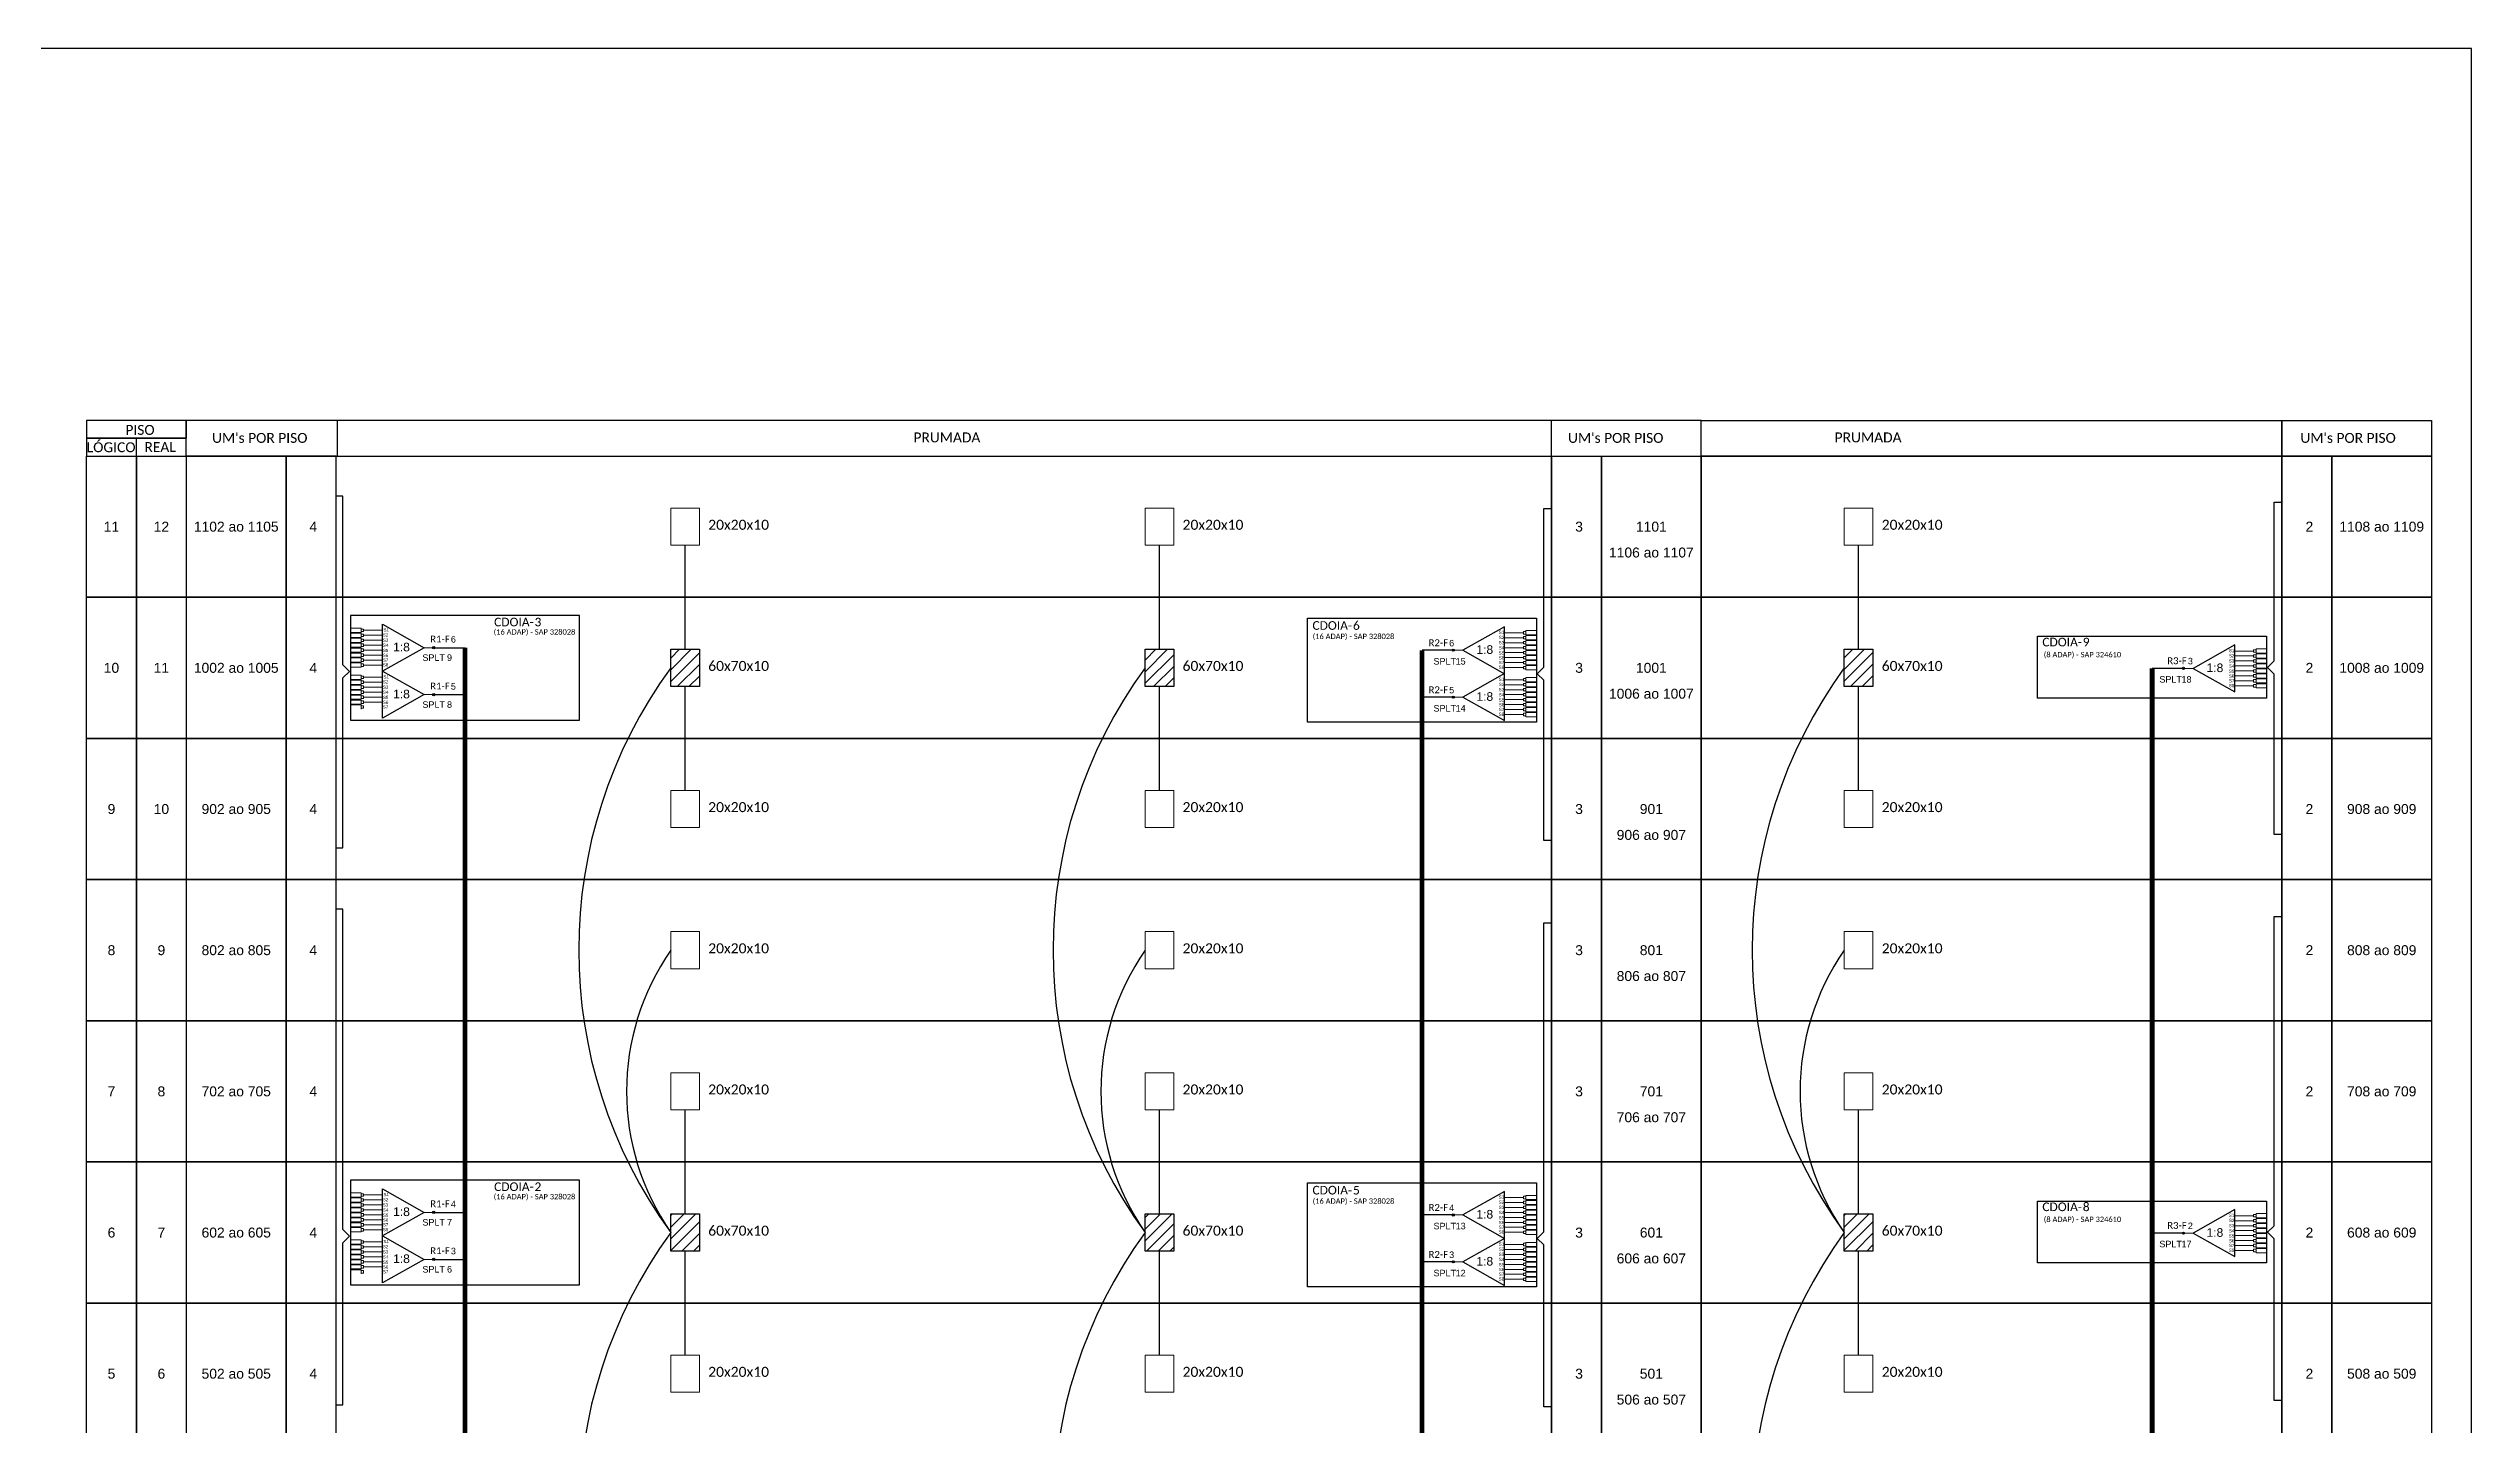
# Model space of a CAD drawing. Extents: x -89 to 749, y 705 to 1299.
# Drawn here: x 215 to 749, y 996 to 1299 of the extents above; entities that cross this region are included whole.
import ezdxf
from ezdxf.enums import TextEntityAlignment as Align

# ---------------------------------------------------------------- set-up
doc = ezdxf.new("R2010")
doc.units = 0
doc.styles.add('ARIAL', font='arial.ttf')
doc.styles.add('WMF-Calibri0', font='calibri.ttf')

# ---------------------------------------------------------------- blocks, each defined once
blk = doc.blocks.new('SPLT_1-8_SC-APC')
at = {"color": 1}
blk.add_lwpolyline([(-7.37, -2.1), (-17.04, -7.55), (-7.37, -13), (-7.37, -2.1)], dxfattribs=at)
at = {"color": 3, "lineweight": 0}
for points in [[(-2.99, -3.51), (-7.37, -3.51)], [(-7.37, -4.66), (-2.99, -4.66)], [(-2.41, -3.02), (-2.41, -4)], [(-2.41, -3.02), (0, -3.02)], [(-2.41, -4), (0, -4)], [(-2.41, -4.17), (-2.41, -5.16)], [(-2.41, -4.17), (0, -4.17)], [(-2.41, -5.16), (0, -5.16)], [(-2.41, -5.32), (-2.41, -6.31)], [(-2.41, -5.32), (0, -5.32)], [(-7.37, -5.82), (-2.99, -5.82)], [(-7.37, -6.97), (-2.99, -6.97)], [(-7.37, -8.12), (-2.99, -8.12)], [(-7.37, -9.28), (-2.99, -9.28)], [(-7.37, -10.43), (-2.99, -10.43)], [(-2.41, -6.31), (0, -6.31)], [(-2.41, -6.48), (-2.41, -7.46)], [(-2.41, -6.48), (0, -6.48)], [(-2.41, -7.46), (0, -7.46)], [(-2.41, -7.63), (-2.41, -8.62)], [(-2.41, -7.63), (0, -7.63)], [(-2.41, -8.62), (0, -8.62)], [(-2.41, -8.78), (-2.41, -9.77)], [(-2.41, -8.78), (0, -8.78)], [(-2.41, -9.77), (0, -9.77)], [(-2.41, -9.94), (-2.41, -10.92)], [(-2.41, -9.94), (0, -9.94)], [(-2.41, -10.92), (0, -10.92)], [(-2.41, -11.09), (-2.41, -12.08)], [(-2.41, -11.09), (0, -11.09)], [(-7.37, -11.58), (-2.99, -11.58)], [(-2.41, -12.08), (0, -12.08)]]:
    blk.add_lwpolyline(points, dxfattribs=at)
for points in [[(-2.99, -3.22), (-2.41, -3.22), (-2.41, -3.8), (-2.99, -3.8)], [(-2.99, -4.38), (-2.41, -4.38), (-2.41, -4.95), (-2.99, -4.95)], [(-2.99, -5.53), (-2.41, -5.53), (-2.41, -6.1), (-2.99, -6.1)], [(-2.99, -6.68), (-2.41, -6.68), (-2.41, -7.26), (-2.99, -7.26)], [(-2.99, -7.84), (-2.41, -7.84), (-2.41, -8.41), (-2.99, -8.41)], [(-2.99, -8.99), (-2.41, -8.99), (-2.41, -9.56), (-2.99, -9.56)], [(-2.99, -10.14), (-2.41, -10.14), (-2.41, -10.72), (-2.99, -10.72)], [(-2.99, -11.3), (-2.41, -11.3), (-2.41, -11.87), (-2.99, -11.87)]]:
    blk.add_lwpolyline(points, close=True, dxfattribs=at)
at = {"color": 1, "lineweight": 0}
blk.add_lwpolyline([(-17.04, -7.55), (-19.26, -7.55)], dxfattribs=at)
at = {"color": 1, "style": 'ARIAL'}
for s, height, p in [('S1', 0.75, (-8.74, -3.78)), ('S2', 0.75, (-8.74, -4.97)), ('S3', 0.75, (-8.74, -6.18)), ('1:8', 2, (-13.91, -8.4)), ('S4', 0.75, (-8.74, -7.36)), ('S5', 0.75, (-8.74, -8.57)), ('S6', 0.75, (-8.74, -9.69)), ('S7', 0.75, (-8.74, -10.78)), ('S8', 0.75, (-8.74, -11.9))]:
    blk.add_text(s, height=height, dxfattribs=at).set_placement(p)

msp = doc.modelspace()

# ---------------------------------------------------------------- hatches: boundary and pattern name
h = msp.add_hatch(color=3)
h.dxf.hatch_style = 1
edge = h.paths.add_edge_path()
edge.add_arc((300.29, 1166.99), 0.244, 0, 360)
h = msp.add_hatch()
h.set_pattern_fill('ANSI31', color=1, scale=0.57)
h.set_pattern_definition([(45, (-599.2098, 72.1975), (-1.2796865, 1.2796865), [])])
h.paths.add_polyline_path([(352.52, 909.6), (358.81, 909.6), (358.81, 917.79), (352.52, 917.79)])
h.paths.add_polyline_path([(463.31, 917.79), (457.02, 917.79), (457.02, 909.6), (463.31, 909.6)])
h.paths.add_polyline_path([(358.81, 1042.22), (352.52, 1042.22), (352.52, 1034.03), (358.81, 1034.03)])
h.paths.add_polyline_path([(463.31, 1042.22), (457.02, 1042.22), (457.02, 1034.03), (463.31, 1034.03)])
h.paths.add_polyline_path([(352.52, 1158.45), (358.81, 1158.45), (358.81, 1166.64), (352.52, 1166.64)])
h.paths.add_polyline_path([(463.31, 1166.64), (457.02, 1166.64), (457.02, 1158.45), (463.31, 1158.45)])
h.paths.add_polyline_path([(617.36, 1158.45), (617.36, 1166.64), (611.06, 1166.64), (611.06, 1158.45)])
h.paths.add_polyline_path([(617.36, 1034.03), (617.36, 1042.22), (611.06, 1042.22), (611.06, 1034.03)])
h.paths.add_polyline_path([(617.36, 909.6), (617.36, 917.79), (611.06, 917.79), (611.06, 909.6)])
h = msp.add_hatch(color=3)
h.dxf.hatch_style = 1
edge = h.paths.add_edge_path()
edge.add_arc((524.92, 1166.44), 0.244, 0, 360)
h = msp.add_hatch(color=3)
h.dxf.hatch_style = 1
edge = h.paths.add_edge_path()
edge.add_arc((685.78, 1162.42), 0.244, 0, 360)
h = msp.add_hatch(color=3)
h.dxf.hatch_style = 1
edge = h.paths.add_edge_path()
edge.add_arc((300.29, 1156.64), 0.244, 0, 360)
h = msp.add_hatch(color=3)
h.dxf.hatch_style = 1
edge = h.paths.add_edge_path()
edge.add_arc((524.92, 1156.09), 0.244, 0, 360)
h = msp.add_hatch(color=3)
h.dxf.hatch_style = 1
edge = h.paths.add_edge_path()
edge.add_arc((300.29, 1042.56), 0.244, 0, 360)
h = msp.add_hatch(color=3)
h.dxf.hatch_style = 1
edge = h.paths.add_edge_path()
edge.add_arc((524.92, 1042.01), 0.244, 0, 360)
h = msp.add_hatch(color=3)
h.dxf.hatch_style = 1
edge = h.paths.add_edge_path()
edge.add_arc((685.78, 1037.99), 0.244, 0, 360)
h = msp.add_hatch(color=3)
h.dxf.hatch_style = 1
edge = h.paths.add_edge_path()
edge.add_arc((300.29, 1032.21), 0.244, 0, 360)
h = msp.add_hatch(color=3)
h.dxf.hatch_style = 1
edge = h.paths.add_edge_path()
edge.add_arc((524.92, 1031.66), 0.244, 0, 360)

# ---------------------------------------------------------------- linework, layer by layer
for points in [[(-89.32, 705.02), (749.25, 705.02), (749.25, 1299.02), (-89.32, 1299.02), (-89.32, 705.02)], [(234.79, 1209.21), (234.79, 1213.12)], [(245.78, 1209.21), (579.54, 1209.21), (579.54, 1217.02), (245.78, 1217.02), (245.78, 1217.02), (245.78, 1213.12)], [(279.09, 1209.21), (279.09, 1217.02)], [(546.55, 1209.21), (546.55, 1217.02)]]:
    msp.add_lwpolyline(points)
for points in [[(223.8, 1213.12), (245.78, 1213.12), (245.78, 1217.02), (223.8, 1217.02)], [(223.8, 1209.21), (245.78, 1209.21), (245.78, 1213.12), (223.8, 1213.12)], [(579.54, 1217.02), (707.46, 1217.02), (707.46, 1209.21), (579.54, 1209.21)], [(707.46, 1217.02), (740.46, 1217.02), (740.46, 1209.21), (707.46, 1209.21)], [(223.8, 1209.21), (234.79, 1209.21), (234.79, 1178.1), (223.8, 1178.1)], [(234.79, 1209.21), (245.78, 1209.21), (245.78, 1178.1), (234.79, 1178.1)], [(267.77, 1209.21), (245.78, 1209.21), (245.78, 1178.1), (267.77, 1178.1)], [(278.77, 1209.21), (267.77, 1209.21), (267.77, 1178.1), (278.77, 1178.1)], [(278.77, 1209.21), (546.56, 1209.21), (546.56, 1178.1), (278.77, 1178.1)], [(546.56, 1209.21), (557.56, 1209.21), (557.56, 1178.1), (546.56, 1178.1)], [(557.56, 1209.21), (579.54, 1209.21), (579.54, 1178.1), (557.56, 1178.1)], [(579.54, 1209.21), (707.47, 1209.21), (707.47, 1178.1), (579.54, 1178.1)], [(707.47, 1209.21), (718.47, 1209.21), (718.47, 1178.1), (707.47, 1178.1)], [(718.47, 1209.21), (740.46, 1209.21), (740.46, 1178.1), (718.47, 1178.1)], [(223.8, 1178.1), (234.79, 1178.1), (234.79, 1147), (223.8, 1147)], [(234.79, 1178.1), (245.78, 1178.1), (245.78, 1147), (234.79, 1147)], [(267.77, 1178.1), (245.78, 1178.1), (245.78, 1147), (267.77, 1147)], [(278.77, 1178.1), (267.77, 1178.1), (267.77, 1147), (278.77, 1147)], [(278.77, 1178.1), (546.56, 1178.1), (546.56, 1147), (278.77, 1147)], [(546.56, 1178.1), (557.56, 1178.1), (557.56, 1147), (546.56, 1147)], [(557.56, 1178.1), (579.54, 1178.1), (579.54, 1147), (557.56, 1147)], [(579.54, 1178.1), (707.47, 1178.1), (707.47, 1147), (579.54, 1147)], [(707.47, 1178.1), (718.47, 1178.1), (718.47, 1147), (707.47, 1147)], [(718.47, 1178.1), (740.46, 1178.1), (740.46, 1147), (718.47, 1147)], [(223.8, 1147), (234.79, 1147), (234.79, 1115.89), (223.8, 1115.89)], [(234.79, 1147), (245.78, 1147), (245.78, 1115.89), (234.79, 1115.89)], [(267.77, 1147), (245.78, 1147), (245.78, 1115.89), (267.77, 1115.89)], [(278.77, 1147), (267.77, 1147), (267.77, 1115.89), (278.77, 1115.89)], [(278.77, 1147), (546.56, 1147), (546.56, 1115.89), (278.77, 1115.89)], [(546.56, 1147), (557.56, 1147), (557.56, 1115.89), (546.56, 1115.89)], [(557.56, 1147), (579.54, 1147), (579.54, 1115.89), (557.56, 1115.89)], [(579.54, 1147), (707.47, 1147), (707.47, 1115.89), (579.54, 1115.89)], [(707.47, 1147), (718.47, 1147), (718.47, 1115.89), (707.47, 1115.89)], [(718.47, 1147), (740.46, 1147), (740.46, 1115.89), (718.47, 1115.89)], [(223.8, 1115.89), (234.79, 1115.89), (234.79, 1084.78), (223.8, 1084.78)], [(234.79, 1115.89), (245.78, 1115.89), (245.78, 1084.78), (234.79, 1084.78)], [(267.77, 1115.89), (245.78, 1115.89), (245.78, 1084.78), (267.77, 1084.78)], [(278.77, 1115.89), (267.77, 1115.89), (267.77, 1084.78), (278.77, 1084.78)], [(278.77, 1115.89), (546.56, 1115.89), (546.56, 1084.78), (278.77, 1084.78)], [(546.56, 1115.89), (557.56, 1115.89), (557.56, 1084.78), (546.56, 1084.78)], [(557.56, 1115.89), (579.54, 1115.89), (579.54, 1084.78), (557.56, 1084.78)], [(579.54, 1115.89), (707.47, 1115.89), (707.47, 1084.78), (579.54, 1084.78)], [(707.47, 1115.89), (718.47, 1115.89), (718.47, 1084.78), (707.47, 1084.78)], [(718.47, 1115.89), (740.46, 1115.89), (740.46, 1084.78), (718.47, 1084.78)], [(223.8, 1084.78), (234.79, 1084.78), (234.79, 1053.68), (223.8, 1053.68)], [(234.79, 1084.78), (245.78, 1084.78), (245.78, 1053.68), (234.79, 1053.68)], [(267.77, 1084.78), (245.78, 1084.78), (245.78, 1053.68), (267.77, 1053.68)], [(278.77, 1084.78), (267.77, 1084.78), (267.77, 1053.68), (278.77, 1053.68)], [(278.77, 1084.78), (546.56, 1084.78), (546.56, 1053.68), (278.77, 1053.68)], [(546.56, 1084.78), (557.56, 1084.78), (557.56, 1053.68), (546.56, 1053.68)], [(557.56, 1084.78), (579.54, 1084.78), (579.54, 1053.68), (557.56, 1053.68)], [(579.54, 1084.78), (707.47, 1084.78), (707.47, 1053.68), (579.54, 1053.68)], [(707.47, 1084.78), (718.47, 1084.78), (718.47, 1053.68), (707.47, 1053.68)], [(718.47, 1084.78), (740.46, 1084.78), (740.46, 1053.68), (718.47, 1053.68)], [(223.8, 1053.68), (234.79, 1053.68), (234.79, 1022.57), (223.8, 1022.57)], [(234.79, 1053.68), (245.78, 1053.68), (245.78, 1022.57), (234.79, 1022.57)], [(267.77, 1053.68), (245.78, 1053.68), (245.78, 1022.57), (267.77, 1022.57)], [(278.77, 1053.68), (267.77, 1053.68), (267.77, 1022.57), (278.77, 1022.57)], [(278.77, 1053.68), (546.56, 1053.68), (546.56, 1022.57), (278.77, 1022.57)], [(546.56, 1053.68), (557.56, 1053.68), (557.56, 1022.57), (546.56, 1022.57)], [(557.56, 1053.68), (579.54, 1053.68), (579.54, 1022.57), (557.56, 1022.57)], [(579.54, 1053.68), (707.47, 1053.68), (707.47, 1022.57), (579.54, 1022.57)], [(707.47, 1053.68), (718.47, 1053.68), (718.47, 1022.57), (707.47, 1022.57)], [(718.47, 1053.68), (740.46, 1053.68), (740.46, 1022.57), (718.47, 1022.57)], [(223.8, 1022.57), (234.79, 1022.57), (234.79, 991.46), (223.8, 991.46)], [(234.79, 1022.57), (245.78, 1022.57), (245.78, 991.46), (234.79, 991.46)], [(267.77, 1022.57), (245.78, 1022.57), (245.78, 991.46), (267.77, 991.46)], [(278.77, 1022.57), (267.77, 1022.57), (267.77, 991.46), (278.77, 991.46)], [(278.77, 1022.57), (546.56, 1022.57), (546.56, 991.46), (278.77, 991.46)], [(546.56, 1022.57), (557.56, 1022.57), (557.56, 991.46), (546.56, 991.46)], [(557.56, 1022.57), (579.54, 1022.57), (579.54, 991.46), (557.56, 991.46)], [(579.54, 1022.57), (707.47, 1022.57), (707.47, 991.46), (579.54, 991.46)], [(707.47, 1022.57), (718.47, 1022.57), (718.47, 991.46), (707.47, 991.46)], [(718.47, 1022.57), (740.46, 1022.57), (740.46, 991.46), (718.47, 991.46)]]:
    msp.add_lwpolyline(points, close=True)
at = {"color": 3}
for points in [[(278.68, 1122.88), (280.25, 1122.88), (280.25, 1160.32), (281.74, 1161.75), (280.25, 1163.18), (280.25, 1200.41), (278.69, 1200.41)], [(546.42, 1124.47), (544.85, 1124.47), (544.84, 1159.82), (543.36, 1161.26), (544.84, 1162.69), (544.84, 1197.69), (546.41, 1197.69)], [(707.36, 1125.84), (705.79, 1125.84), (705.79, 1161.19), (704.3, 1162.62), (705.79, 1164.06), (705.79, 1199.06), (707.36, 1199.06)], [(355.66, 1166.64), (355.66, 1189.56)], [(460.17, 1166.64), (460.17, 1189.56)], [(614.21, 1166.64), (614.21, 1189.56)], [(355.66, 1135.54), (355.66, 1158.45)], [(460.17, 1135.54), (460.17, 1158.45)], [(614.21, 1135.54), (614.21, 1158.45)], [(278.68, 1000.19), (280.25, 1000.19), (280.25, 1035.89), (281.74, 1037.32), (280.25, 1038.76), (280.25, 1109.35), (278.69, 1109.35)], [(546.42, 999.73), (544.85, 999.73), (544.84, 1035.4), (543.36, 1036.83), (544.84, 1038.26), (544.84, 1106.39), (546.41, 1106.39)], [(707.36, 1001.1), (705.79, 1001.1), (705.79, 1036.76), (704.3, 1038.2), (705.79, 1039.63), (705.79, 1107.76), (707.36, 1107.76)], [(355.66, 1042.22), (355.66, 1065.14)], [(460.17, 1042.22), (460.17, 1065.14)], [(614.21, 1042.22), (614.21, 1065.14)], [(355.66, 1011.11), (355.66, 1034.03)], [(460.17, 1011.11), (460.17, 1034.03)], [(614.21, 1011.11), (614.21, 1034.03)]]:
    msp.add_lwpolyline(points, dxfattribs=at)
at = {"color": 0, "lineweight": 0}
for points in [[(352.52, 1197.75), (358.81, 1197.75), (358.81, 1189.56), (352.52, 1189.56)], [(457.02, 1197.75), (463.31, 1197.75), (463.31, 1189.56), (457.02, 1189.56)], [(611.06, 1197.75), (617.36, 1197.75), (617.36, 1189.56), (611.06, 1189.56)], [(352.52, 1135.54), (358.81, 1135.54), (358.81, 1127.35), (352.52, 1127.35)], [(457.02, 1135.54), (463.31, 1135.54), (463.31, 1127.35), (457.02, 1127.35)], [(611.06, 1135.54), (617.36, 1135.54), (617.36, 1127.35), (611.06, 1127.35)], [(352.52, 1104.43), (358.81, 1104.43), (358.81, 1096.24), (352.52, 1096.24)], [(457.02, 1104.43), (463.31, 1104.43), (463.31, 1096.24), (457.02, 1096.24)], [(611.06, 1104.43), (617.36, 1104.43), (617.36, 1096.24), (611.06, 1096.24)], [(352.52, 1073.32), (358.81, 1073.32), (358.81, 1065.14), (352.52, 1065.14)], [(457.02, 1073.32), (463.31, 1073.32), (463.31, 1065.14), (457.02, 1065.14)], [(611.06, 1073.32), (617.36, 1073.32), (617.36, 1065.14), (611.06, 1065.14)], [(352.52, 1011.11), (358.81, 1011.11), (358.81, 1002.92), (352.52, 1002.92)], [(457.02, 1011.11), (463.31, 1011.11), (463.31, 1002.92), (457.02, 1002.92)], [(611.06, 1011.11), (617.36, 1011.11), (617.36, 1002.92), (611.06, 1002.92)]]:
    msp.add_lwpolyline(points, close=True, dxfattribs=at)
at = {"color": 1}
for points in [[(332.43, 1174.06), (281.96, 1174.06), (281.96, 1151), (332.43, 1151)], [(492.78, 1173.52), (543.25, 1173.52), (543.25, 1150.57), (492.78, 1150.57)], [(653.64, 1169.5), (704.11, 1169.5), (704.11, 1155.89), (653.64, 1155.89)], [(352.52, 1166.64), (358.81, 1166.64), (358.81, 1158.45), (352.52, 1158.45)], [(457.02, 1166.64), (463.31, 1166.64), (463.31, 1158.45), (457.02, 1158.45)], [(611.06, 1166.64), (617.36, 1166.64), (617.36, 1158.45), (611.06, 1158.45)], [(332.43, 1049.64), (281.96, 1049.64), (281.96, 1026.58), (332.43, 1026.58)], [(492.78, 1049.09), (543.25, 1049.09), (543.25, 1026.15), (492.78, 1026.15)], [(352.52, 1042.22), (358.81, 1042.22), (358.81, 1034.03), (352.52, 1034.03)], [(457.02, 1042.22), (463.31, 1042.22), (463.31, 1034.03), (457.02, 1034.03)], [(611.06, 1042.22), (617.36, 1042.22), (617.36, 1034.03), (611.06, 1034.03)], [(653.64, 1045.07), (704.11, 1045.07), (704.11, 1031.47), (653.64, 1031.47)]]:
    msp.add_lwpolyline(points, close=True, dxfattribs=at)
at = {"color": 3, "lineweight": 0}
for points in [[(284.28, 1171.29), (281.99, 1171.29)], [(284.28, 1170.35), (281.99, 1170.35)], [(284.28, 1170.19), (281.99, 1170.19)], [(284.28, 1169.26), (281.99, 1169.26)], [(284.28, 1171.29), (284.28, 1170.35)], [(284.28, 1170.19), (284.28, 1169.26)], [(284.83, 1170.82), (288.99, 1170.82)], [(288.99, 1169.73), (284.83, 1169.73)], [(284.28, 1169.1), (281.99, 1169.1)], [(284.28, 1168.16), (281.99, 1168.16)], [(284.28, 1168), (281.99, 1168)], [(284.28, 1167.07), (281.99, 1167.07)], [(284.28, 1166.91), (281.99, 1166.91)], [(284.28, 1165.97), (281.99, 1165.97)], [(284.28, 1165.81), (281.99, 1165.81)], [(284.28, 1164.88), (281.99, 1164.88)], [(284.28, 1164.72), (281.99, 1164.72)], [(284.28, 1163.78), (281.99, 1163.78)], [(284.28, 1169.1), (284.28, 1168.16)], [(284.28, 1168), (284.28, 1167.07)], [(284.28, 1166.91), (284.28, 1165.97)], [(284.28, 1165.81), (284.28, 1164.88)], [(284.28, 1164.72), (284.28, 1163.78)], [(288.99, 1168.63), (284.83, 1168.63)], [(288.99, 1167.54), (284.83, 1167.54)], [(288.99, 1166.44), (284.83, 1166.44)], [(288.99, 1165.34), (284.83, 1165.34)], [(288.99, 1164.25), (284.83, 1164.25)], [(284.28, 1163.62), (281.99, 1163.62)], [(284.28, 1162.69), (281.99, 1162.69)], [(284.28, 1160.94), (281.99, 1160.94)], [(284.28, 1160), (281.99, 1160)], [(284.28, 1159.84), (281.99, 1159.84)], [(284.28, 1158.91), (281.99, 1158.91)], [(284.28, 1158.75), (281.99, 1158.75)], [(284.28, 1163.62), (284.28, 1162.69)], [(284.28, 1160.94), (284.28, 1160)], [(284.28, 1159.84), (284.28, 1158.91)], [(284.28, 1158.75), (284.28, 1157.81)], [(288.99, 1163.15), (284.83, 1163.15)], [(284.83, 1160.47), (288.99, 1160.47)], [(288.99, 1159.37), (284.83, 1159.37)], [(284.28, 1157.81), (281.99, 1157.81)], [(284.28, 1157.65), (281.99, 1157.65)], [(284.28, 1156.71), (281.99, 1156.71)], [(284.28, 1156.56), (281.99, 1156.56)], [(284.28, 1155.62), (281.99, 1155.62)], [(284.28, 1155.46), (281.99, 1155.46)], [(284.28, 1154.52), (281.99, 1154.52)], [(284.28, 1154.37), (281.99, 1154.37)], [(284.28, 1157.65), (284.28, 1156.71)], [(284.28, 1156.56), (284.28, 1155.62)], [(284.28, 1155.46), (284.28, 1154.52)], [(284.28, 1154.37), (284.28, 1153.43)], [(288.99, 1158.28), (284.83, 1158.28)], [(288.99, 1157.18), (284.83, 1157.18)], [(288.99, 1156.09), (284.83, 1156.09)], [(288.99, 1154.99), (284.83, 1154.99)], [(284.28, 1046.86), (281.99, 1046.86)], [(284.28, 1046.86), (284.28, 1045.93)], [(284.83, 1046.4), (288.99, 1046.4)], [(284.28, 1045.93), (281.99, 1045.93)], [(284.28, 1045.77), (281.99, 1045.77)], [(284.28, 1044.83), (281.99, 1044.83)], [(284.28, 1044.67), (281.99, 1044.67)], [(284.28, 1043.74), (281.99, 1043.74)], [(284.28, 1043.58), (281.99, 1043.58)], [(284.28, 1042.64), (281.99, 1042.64)], [(284.28, 1042.48), (281.99, 1042.48)], [(284.28, 1041.54), (281.99, 1041.54)], [(284.28, 1041.39), (281.99, 1041.39)], [(284.28, 1045.77), (284.28, 1044.83)], [(284.28, 1044.67), (284.28, 1043.74)], [(284.28, 1043.58), (284.28, 1042.64)], [(284.28, 1042.48), (284.28, 1041.54)], [(284.28, 1041.39), (284.28, 1040.45)], [(288.99, 1045.3), (284.83, 1045.3)], [(288.99, 1044.2), (284.83, 1044.2)], [(288.99, 1043.11), (284.83, 1043.11)], [(288.99, 1042.01), (284.83, 1042.01)], [(284.28, 1040.45), (281.99, 1040.45)], [(284.28, 1040.29), (281.99, 1040.29)], [(284.28, 1039.35), (281.99, 1039.35)], [(284.28, 1039.2), (281.99, 1039.2)], [(284.28, 1038.26), (281.99, 1038.26)], [(284.28, 1036.51), (281.99, 1036.51)], [(284.28, 1040.29), (284.28, 1039.35)], [(284.28, 1039.2), (284.28, 1038.26)], [(284.28, 1036.51), (284.28, 1035.57)], [(288.99, 1040.92), (284.83, 1040.92)], [(288.99, 1039.82), (284.83, 1039.82)], [(288.99, 1038.73), (284.83, 1038.73)], [(284.83, 1036.04), (288.99, 1036.04)], [(284.28, 1035.57), (281.99, 1035.57)], [(284.28, 1035.42), (281.99, 1035.42)], [(284.28, 1034.48), (281.99, 1034.48)], [(284.28, 1034.32), (281.99, 1034.32)], [(284.28, 1033.38), (281.99, 1033.38)], [(284.28, 1033.23), (281.99, 1033.23)], [(284.28, 1032.29), (281.99, 1032.29)], [(284.28, 1032.13), (281.99, 1032.13)], [(284.28, 1031.19), (281.99, 1031.19)], [(284.28, 1031.03), (281.99, 1031.03)], [(284.28, 1035.42), (284.28, 1034.48)], [(284.28, 1034.32), (284.28, 1033.38)], [(284.28, 1033.23), (284.28, 1032.29)], [(284.28, 1032.13), (284.28, 1031.19)], [(284.28, 1031.03), (284.28, 1030.1)], [(288.99, 1034.95), (284.83, 1034.95)], [(288.99, 1033.85), (284.83, 1033.85)], [(288.99, 1032.76), (284.83, 1032.76)], [(288.99, 1031.66), (284.83, 1031.66)], [(288.99, 1030.57), (284.83, 1030.57)], [(284.28, 1030.1), (281.99, 1030.1)], [(284.28, 1029.94), (281.99, 1029.94)], [(284.28, 1029.94), (284.28, 1029)]]:
    msp.add_lwpolyline(points, dxfattribs=at)
for points in [[(284.83, 1171.09), (284.28, 1171.09), (284.28, 1170.55), (284.83, 1170.55)], [(284.83, 1170), (284.28, 1170), (284.28, 1169.45), (284.83, 1169.45)], [(284.83, 1168.9), (284.28, 1168.9), (284.28, 1168.36), (284.83, 1168.36)], [(284.83, 1167.81), (284.28, 1167.81), (284.28, 1167.26), (284.83, 1167.26)], [(284.83, 1166.71), (284.28, 1166.71), (284.28, 1166.17), (284.83, 1166.17)], [(284.83, 1165.62), (284.28, 1165.62), (284.28, 1165.07), (284.83, 1165.07)], [(284.83, 1164.52), (284.28, 1164.52), (284.28, 1163.98), (284.83, 1163.98)], [(284.83, 1163.43), (284.28, 1163.43), (284.28, 1162.88), (284.83, 1162.88)], [(284.83, 1160.74), (284.28, 1160.74), (284.28, 1160.2), (284.83, 1160.2)], [(284.83, 1159.65), (284.28, 1159.65), (284.28, 1159.1), (284.83, 1159.1)], [(284.83, 1158.55), (284.28, 1158.55), (284.28, 1158.01), (284.83, 1158.01)], [(284.83, 1157.46), (284.28, 1157.46), (284.28, 1156.91), (284.83, 1156.91)], [(284.83, 1156.36), (284.28, 1156.36), (284.28, 1155.82), (284.83, 1155.82)], [(284.83, 1155.26), (284.28, 1155.26), (284.28, 1154.72), (284.83, 1154.72)], [(284.83, 1154.17), (284.28, 1154.17), (284.28, 1153.63), (284.83, 1153.63)], [(284.83, 1046.67), (284.28, 1046.67), (284.28, 1046.12), (284.83, 1046.12)], [(284.83, 1045.57), (284.28, 1045.57), (284.28, 1045.03), (284.83, 1045.03)], [(284.83, 1044.48), (284.28, 1044.48), (284.28, 1043.93), (284.83, 1043.93)], [(284.83, 1043.38), (284.28, 1043.38), (284.28, 1042.84), (284.83, 1042.84)], [(284.83, 1042.29), (284.28, 1042.29), (284.28, 1041.74), (284.83, 1041.74)], [(284.83, 1041.19), (284.28, 1041.19), (284.28, 1040.65), (284.83, 1040.65)], [(284.83, 1040.09), (284.28, 1040.09), (284.28, 1039.55), (284.83, 1039.55)], [(284.83, 1039), (284.28, 1039), (284.28, 1038.46), (284.83, 1038.46)], [(284.83, 1036.32), (284.28, 1036.32), (284.28, 1035.77), (284.83, 1035.77)], [(284.83, 1035.22), (284.28, 1035.22), (284.28, 1034.68), (284.83, 1034.68)], [(284.83, 1034.12), (284.28, 1034.12), (284.28, 1033.58), (284.83, 1033.58)], [(284.83, 1033.03), (284.28, 1033.03), (284.28, 1032.48), (284.83, 1032.48)], [(284.83, 1031.93), (284.28, 1031.93), (284.28, 1031.39), (284.83, 1031.39)], [(284.83, 1030.84), (284.28, 1030.84), (284.28, 1030.29), (284.83, 1030.29)], [(284.83, 1029.74), (284.28, 1029.74), (284.28, 1029.2), (284.83, 1029.2)]]:
    msp.add_lwpolyline(points, close=True, dxfattribs=at)
at = {"color": 1}
for points in [[(288.99, 1172.16), (298.17, 1166.99), (288.99, 1161.81), (288.99, 1172.16)], [(288.99, 1161.81), (298.17, 1156.64), (288.99, 1151.46), (288.99, 1161.81)], [(288.99, 1047.74), (298.17, 1042.56), (288.99, 1037.38), (288.99, 1047.74)], [(288.99, 1037.38), (298.17, 1032.21), (288.99, 1027.03), (288.99, 1037.38)]]:
    msp.add_lwpolyline(points, dxfattribs=at)
at = {"color": 1, "lineweight": 0}
for points in [[(298.17, 1166.99), (300.29, 1166.99)], [(298.17, 1156.64), (300.29, 1156.64)], [(298.17, 1042.56), (300.29, 1042.56)], [(298.17, 1032.21), (300.29, 1032.21)]]:
    msp.add_lwpolyline(points, dxfattribs=at)
at = {"color": 5}
for points in [[(300.29, 1166.99), (307.18, 1166.99)], [(300.29, 1156.64), (307.18, 1156.64)], [(300.29, 1042.56), (307.18, 1042.56)], [(300.29, 1032.21), (307.18, 1032.21)]]:
    msp.add_lwpolyline(points, dxfattribs=at)
at = {"color": 5, "const_width": 1.04}
msp.add_lwpolyline([(307.18, 1166.99), (307.18, 880.94), (438.01, 880.94), (438.01, 811.42)], dxfattribs=at)
at = {"color": 6, "const_width": 1.04}
msp.add_lwpolyline([(518.03, 1166.44), (518.03, 894.6), (520.34, 896.33), (520.34, 888.81), (518.03, 890.54), (518.03, 835.3), (448.49, 835.3), (448.49, 811.42)], dxfattribs=at)
at = {"color": 6}
for points in [[(524.92, 1166.44), (518.03, 1166.44)], [(524.92, 1156.09), (518.03, 1156.09)], [(524.92, 1042.01), (518.03, 1042.01)], [(524.92, 1031.66), (518.03, 1031.66)]]:
    msp.add_lwpolyline(points, dxfattribs=at)
at = {"color": 30, "const_width": 1.04}
msp.add_lwpolyline([(678.89, 1162.42), (678.89, 882.59), (548.09, 882.59), (548.09, 826.54), (456.55, 826.54), (456.55, 811.42)], dxfattribs=at)
at = {"color": 30}
for points in [[(685.78, 1162.42), (678.89, 1162.42)], [(685.78, 1037.99), (678.89, 1037.99)]]:
    msp.add_lwpolyline(points, dxfattribs=at)
at = {"color": 3}
for centre in [(300.29, 1166.99), (524.92, 1166.44), (685.78, 1162.42), (300.29, 1156.64), (524.92, 1156.09), (300.29, 1042.56), (524.92, 1042.01), (685.78, 1037.99), (300.29, 1032.21), (524.92, 1031.66)]:
    msp.add_circle(centre, 0.244, dxfattribs=at)
for centre, radius, start, end in [((437.74, 1100.34), 105.51, 143.8696, 216.1304), ((542.24, 1100.34), 105.51, 143.8696, 216.1304), ((696.28, 1100.34), 105.51, 143.8696, 216.1304), ((397.25, 1069.23), 54.48, 145.1836, 214.8164), ((501.75, 1069.23), 54.48, 145.1836, 214.8164), ((655.79, 1069.23), 54.48, 145.1836, 214.8164), ((437.74, 975.91), 105.51, 143.8696, 216.1304), ((542.24, 975.91), 105.51, 143.8696, 216.1304), ((696.28, 975.91), 105.51, 143.8696, 216.1304)]:
    msp.add_arc(centre, radius, start, end, dxfattribs=at)

# ---------------------------------------------------------------- block references
at = {"color": 3, "xscale": 0.95, "yscale": 0.95, "zscale": 0.95}
for p in [(543.22, 1173.61), (704.08, 1169.59), (543.22, 1163.26), (543.22, 1049.18), (704.08, 1045.16), (543.22, 1038.83)]:
    msp.add_blockref('SPLT_1-8_SC-APC', p, dxfattribs=at)

# ---------------------------------------------------------------- texts
at = {"style": 'WMF-Calibri0'}
for s, height, p in [('  LÓGICO', 2.185, (222.29, 1210.06)), ('     PISO', 2.185, (228.51, 1213.88)), ('    REAL', 2.185, (233.47, 1210.11)), ("UM's POR PISO", 2.185, (251.45, 1212.12)), ('PRUMADA', 2.185, (405.98, 1212.23)), ("UM's POR PISO", 2.185, (550.19, 1212.12)), ('PRUMADA', 2.185, (608.93, 1212.23)), ("UM's POR PISO", 2.185, (711.54, 1212.12)), ('20x20x10', 2.201, (360.76, 1192.97)), ('20x20x10', 2.201, (465.27, 1192.97)), ('20x20x10', 2.201, (619.31, 1192.97)), ('20x20x10', 2.201, (360.76, 1130.76)), ('20x20x10', 2.201, (465.27, 1130.76)), ('20x20x10', 2.201, (619.31, 1130.76)), ('20x20x10', 2.201, (360.76, 1099.65)), ('20x20x10', 2.201, (465.27, 1099.65)), ('20x20x10', 2.201, (619.31, 1099.65)), ('20x20x10', 2.201, (360.76, 1068.55)), ('20x20x10', 2.201, (465.27, 1068.55)), ('20x20x10', 2.201, (619.31, 1068.55)), ('20x20x10', 2.201, (360.76, 1006.33)), ('20x20x10', 2.201, (465.27, 1006.33)), ('20x20x10', 2.201, (619.31, 1006.33))]:
    msp.add_text(s, height=height, dxfattribs=at).set_placement(p)
at = {"style": 'ARIAL'}
for s, height, p in [('11', 2.185, (229.29, 1193.66)), ('12', 2.185, (240.29, 1193.66)), ('1102 ao 1105', 2.185, (256.78, 1193.66)), ('4', 2.19, (273.76, 1193.66)), ('3', 2.19, (552.62, 1193.66)), ('1101', 2.185, (568.55, 1193.66)), ('2', 2.19, (713.53, 1193.66)), ('1108 ao 1109', 2.185, (729.46, 1193.66)), ('1106 ao 1107', 2.185, (568.55, 1187.96)), ('10', 2.185, (229.29, 1162.55)), ('11', 2.185, (240.29, 1162.55)), ('1002 ao 1005', 2.185, (256.78, 1162.55)), ('4', 2.19, (273.76, 1162.55)), ('3', 2.19, (552.62, 1162.55)), ('1001', 2.185, (568.55, 1162.55)), ('2', 2.19, (713.53, 1162.55)), ('1008 ao 1009', 2.185, (729.46, 1162.55)), ('1006 ao 1007', 2.185, (568.55, 1156.85)), ('9', 2.19, (229.29, 1131.44)), ('10', 2.185, (240.29, 1131.44)), ('902 ao 905', 2.185, (256.78, 1131.44)), ('4', 2.19, (273.76, 1131.44)), ('3', 2.19, (552.62, 1131.44)), ('901', 2.185, (568.55, 1131.44)), ('2', 2.19, (713.53, 1131.44)), ('908 ao 909', 2.185, (729.46, 1131.44)), ('906 ao 907', 2.185, (568.55, 1125.74)), ('8', 2.19, (229.29, 1100.34)), ('9', 2.19, (240.29, 1100.34)), ('802 ao 805', 2.185, (256.78, 1100.34)), ('4', 2.19, (273.76, 1100.34)), ('3', 2.19, (552.62, 1100.34)), ('801', 2.185, (568.55, 1100.34)), ('2', 2.19, (713.53, 1100.34)), ('808 ao 809', 2.185, (729.46, 1100.34)), ('806 ao 807', 2.185, (568.55, 1094.64)), ('7', 2.19, (229.29, 1069.23)), ('8', 2.19, (240.29, 1069.23)), ('702 ao 705', 2.185, (256.78, 1069.23)), ('4', 2.19, (273.76, 1069.23)), ('3', 2.19, (552.62, 1069.23)), ('701', 2.185, (568.55, 1069.23)), ('2', 2.19, (713.53, 1069.23)), ('708 ao 709', 2.185, (729.46, 1069.23)), ('706 ao 707', 2.185, (568.55, 1063.53)), ('6', 2.19, (229.29, 1038.12)), ('7', 2.19, (240.29, 1038.12)), ('602 ao 605', 2.185, (256.78, 1038.12)), ('4', 2.19, (273.76, 1038.12)), ('3', 2.19, (552.62, 1038.12)), ('601', 2.185, (568.55, 1038.12)), ('2', 2.19, (713.53, 1038.12)), ('608 ao 609', 2.185, (729.46, 1038.12)), ('606 ao 607', 2.185, (568.55, 1032.42)), ('5', 2.19, (229.29, 1007.02)), ('6', 2.19, (240.29, 1007.02)), ('502 ao 505', 2.185, (256.78, 1007.02)), ('4', 2.19, (273.76, 1007.02)), ('3', 2.19, (552.62, 1007.02)), ('501', 2.185, (568.55, 1007.02)), ('2', 2.19, (713.53, 1007.02)), ('508 ao 509', 2.185, (729.46, 1007.02)), ('506 ao 507', 2.185, (568.55, 1001.32))]:
    msp.add_text(s, height=height, dxfattribs=at).set_placement(p, align=Align.MIDDLE_CENTER)
at = {"color": 1}
for s, height, style, p in [('S2', 0.712, 'ARIAL', (289.08, 1169.44)), ('S1', 0.712, 'ARIAL', (289.21, 1170.57)), ('CDOIA-', 1.9, 'WMF-Calibri0', (313.59, 1171.69)), ('3', 1.9, 'WMF-Calibri0', (322.5, 1171.69)), ('CDOIA-', 1.9, 'WMF-Calibri0', (493.89, 1170.93)), ('6', 1.9, 'WMF-Calibri0', (502.81, 1170.93)), ('CDOIA-', 1.9, 'WMF-Calibri0', (654.69, 1167.27)), ('S5', 0.712, 'ARIAL', (289.07, 1166.02)), ('S3', 0.712, 'ARIAL', (289.07, 1168.29)), ('S4', 0.712, 'ARIAL', (289.08, 1167.17)), ('S6', 0.712, 'ARIAL', (289.07, 1164.95)), ('S7', 0.712, 'ARIAL', (289.07, 1163.91)), ('1:8', 1.9, 'ARIAL', (291.34, 1166.18)), ('60x70x10', 2.201, 'WMF-Calibri0', (360.76, 1161.87)), ('60x70x10', 2.201, 'WMF-Calibri0', (465.27, 1161.87)), ('60x70x10', 2.201, 'WMF-Calibri0', (619.31, 1161.87)), ('S8', 0.712, 'ARIAL', (289.07, 1162.85)), ('S3', 0.712, 'ARIAL', (289.07, 1157.94)), ('S2', 0.712, 'ARIAL', (289.08, 1159.09)), ('S1', 0.712, 'ARIAL', (289.21, 1160.21)), ('S5', 0.712, 'ARIAL', (289.07, 1155.67)), ('S4', 0.712, 'ARIAL', (289.08, 1156.82)), ('S6', 0.712, 'ARIAL', (289.07, 1154.6)), ('S7', 0.712, 'ARIAL', (289.07, 1153.56)), ('1:8', 1.9, 'ARIAL', (291.34, 1155.83)), ('S1', 0.712, 'ARIAL', (289.21, 1046.14)), ('CDOIA-', 1.9, 'WMF-Calibri0', (313.59, 1047.27)), ('2', 1.9, 'WMF-Calibri0', (322.5, 1047.27)), ('CDOIA-', 1.9, 'WMF-Calibri0', (493.89, 1046.51)), ('5', 1.9, 'WMF-Calibri0', (502.81, 1046.51)), ('S5', 0.712, 'ARIAL', (289.07, 1041.59)), ('S3', 0.712, 'ARIAL', (289.07, 1043.86)), ('S4', 0.712, 'ARIAL', (289.08, 1042.74)), ('S6', 0.712, 'ARIAL', (289.07, 1040.53)), ('S2', 0.712, 'ARIAL', (289.08, 1045.01)), ('1:8', 1.9, 'ARIAL', (291.34, 1041.75)), ('CDOIA-', 1.9, 'WMF-Calibri0', (654.69, 1042.84)), ('S7', 0.712, 'ARIAL', (289.07, 1039.48)), ('S8', 0.712, 'ARIAL', (289.07, 1038.42)), ('S1', 0.712, 'ARIAL', (289.21, 1035.79)), ('60x70x10', 2.201, 'WMF-Calibri0', (360.76, 1037.44)), ('60x70x10', 2.201, 'WMF-Calibri0', (465.27, 1037.44)), ('60x70x10', 2.201, 'WMF-Calibri0', (619.31, 1037.44)), ('S5', 0.712, 'ARIAL', (289.07, 1031.24)), ('S3', 0.712, 'ARIAL', (289.07, 1033.51)), ('S4', 0.712, 'ARIAL', (289.08, 1032.39)), ('S6', 0.712, 'ARIAL', (289.07, 1030.18)), ('S2', 0.712, 'ARIAL', (289.08, 1034.66)), ('1:8', 1.9, 'ARIAL', (291.34, 1031.4)), ('S7', 0.712, 'ARIAL', (289.07, 1029.13))]:
    msp.add_text(s, height=height, dxfattribs=dict(at, style=style)).set_placement(p)
at = {"color": 5, "style": 'WMF-Calibri0'}
for p in [(299.52, 1168.14), (299.52, 1157.79), (299.52, 1043.71), (299.52, 1033.36)]:
    msp.add_text('R1-F', height=1.52, dxfattribs=at).set_placement(p)
at = {"color": 5, "style": 'ARIAL'}
for s, p in [('6', (304.62, 1168.11)), ('5', (304.62, 1157.75)), ('4', (304.62, 1043.68)), ('3', (304.62, 1033.33))]:
    msp.add_text(s, height=1.43, dxfattribs=at).set_placement(p, align=Align.CENTER)
at = {"color": 1, "style": 'WMF-Calibri0'}
for s, p in [('(16 ADAP) - SAP 328028', (322.49, 1169.87)), ('(16 ADAP) - SAP 328028', (502.93, 1168.89)), ('(8 ADAP) - SAP 324610', (663.53, 1164.87)), ('(16 ADAP) - SAP 328028', (322.49, 1045.44)), ('(16 ADAP) - SAP 328028', (502.93, 1044.46)), ('(8 ADAP) - SAP 324610', (663.53, 1040.44))]:
    msp.add_text(s, height=1.1875, dxfattribs=at).set_placement(p, align=Align.CENTER)
at = {"color": 7, "style": 'WMF-Calibri0'}
for s, p in [('9', (663.6, 1167.27)), ('8', (663.6, 1042.84))]:
    msp.add_text(s, height=1.9, dxfattribs=at).set_placement(p)
at = {"color": 7, "style": 'ARIAL'}
for s, height, p in [('SPLT', 1.425, (300.28, 1164.09)), ('9', 1.43, (303.77, 1164.09)), ('SPLT', 1.425, (523.04, 1163.27)), ('15', 1.425, (526.53, 1163.27)), ('SPLT', 1.425, (682.96, 1159.3)), ('18', 1.425, (686.45, 1159.3)), ('SPLT', 1.425, (300.28, 1153.74)), ('8', 1.43, (303.77, 1153.74)), ('SPLT', 1.425, (523.04, 1152.91)), ('14', 1.425, (526.53, 1152.91)), ('SPLT', 1.425, (300.28, 1039.66)), ('7', 1.43, (303.77, 1039.66)), ('SPLT', 1.425, (523.04, 1038.84)), ('13', 1.425, (526.53, 1038.84)), ('SPLT', 1.425, (682.96, 1034.88)), ('17', 1.425, (686.45, 1034.88)), ('SPLT', 1.425, (300.28, 1029.31)), ('6', 1.43, (303.77, 1029.31)), ('SPLT', 1.425, (523.04, 1028.49)), ('12', 1.425, (526.53, 1028.49))]:
    msp.add_text(s, height=height, dxfattribs=at).set_placement(p, align=Align.CENTER)
at = {"color": 6, "style": 'WMF-Calibri0'}
for p in [(519.47, 1167.32), (519.47, 1156.96), (519.47, 1042.89), (519.47, 1032.54)]:
    msp.add_text('R2-F', height=1.52, dxfattribs=at).set_placement(p)
at = {"color": 6, "style": 'ARIAL'}
for s, p in [('6', (524.56, 1167.28)), ('5', (524.56, 1156.93)), ('4', (524.56, 1042.86)), ('3', (524.56, 1032.51))]:
    msp.add_text(s, height=1.43, dxfattribs=at).set_placement(p, align=Align.CENTER)
at = {"color": 30, "style": 'WMF-Calibri0'}
for p in [(682.2, 1163.35), (682.2, 1038.93)]:
    msp.add_text('R3-F', height=1.52, dxfattribs=at).set_placement(p)
at = {"color": 30, "style": 'ARIAL'}
for s, p in [('3', (687.3, 1163.32)), ('2', (687.3, 1038.89))]:
    msp.add_text(s, height=1.43, dxfattribs=at).set_placement(p, align=Align.CENTER)

doc.saveas('drawing.dxf')
